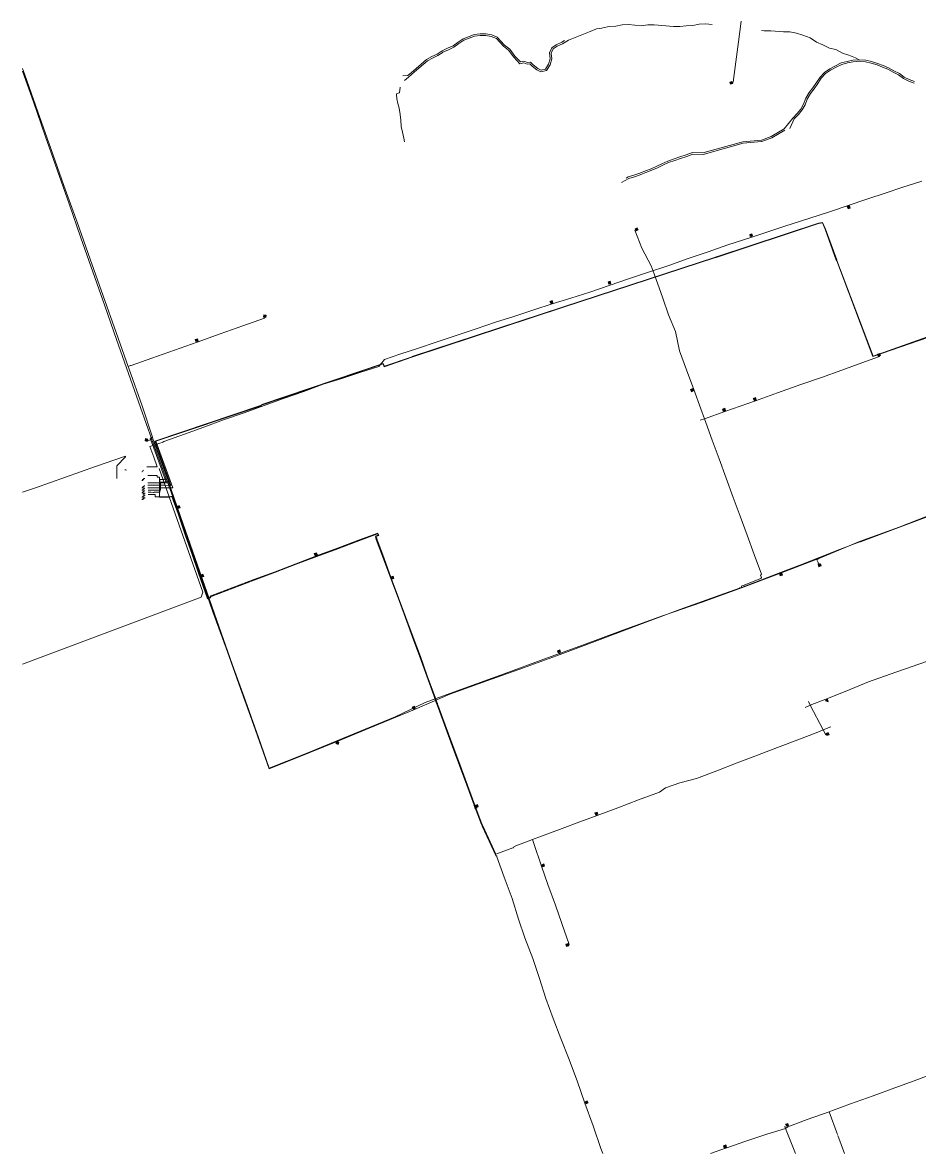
# Model space of a CAD drawing. Header units: metres. Extents: x -6693 to 732, y -3593 to 1689.
# Drawn here: x -6693 to -3919, y -3593 to -97 of the extents above; entities that cross this region are included whole.
import ezdxf
from ezdxf.xclip import XClip

# ---------------------------------------------------------------- set-up
doc = ezdxf.new("R2010")
doc.units = ezdxf.units.M
doc.header["$MEASUREMENT"] = 0
doc.header["$XCLIPFRAME"] = 0
doc.layers.get('0').update_dxf_attribs({"linetype": 'CONTINUOUS'})
doc.layers.add('ELECTRICA ENERSA', color=7, linetype='CONTINUOUS')
doc.layers.get('0').freeze()

# ---------------------------------------------------------------- blocks, each defined once
blk = doc.blocks.new('MF87261_162')
at = {"color": 5, "linetype": 'Continuous', "lineweight": 5}
blk.add_line((110.79, -563.67), (-122.09, -651), dxfattribs=at)
blk = doc.blocks.new('MF87269_163')
at = {"color": 5, "linetype": 'Continuous', "lineweight": 5}
blk.add_line((31.24, -511.09), (16.81, -516.13), dxfattribs=at)
blk = doc.blocks.new('MF87286_165')
at = {"color": 16, "linetype": 'Continuous', "lineweight": 20, "true_color": 0x800000}
blk.add_line((19.77, -295.02), (26.08, -312.67), dxfattribs=at)
blk = doc.blocks.new('MF87313_168')
at = {"color": 5, "linetype": 'Continuous', "lineweight": 5}
blk.add_line((30.18, -325.71), (24.47, -309.41), dxfattribs=at)
blk = doc.blocks.new('MF89503_171')
at = {"color": 3, "linetype": 'Continuous', "lineweight": 20}
blk.add_line((306.96, -839.22), (302.98, -828.68), dxfattribs=at)
blk = doc.blocks.new('MF89654_172')
at = {"color": 3, "linetype": 'Continuous', "lineweight": 20}
blk.add_line((362.92, -828.47), (352.64, -831.97), dxfattribs=at)
blk = doc.blocks.new('MF89898_173')
at = {"color": 3, "linetype": 'Continuous', "lineweight": 20}
blk.add_line((400.6, -841.51), (391.75, -819.02), dxfattribs=at)
blk = doc.blocks.new('MF90115_174')
at = {"color": 3, "linetype": 'Continuous', "lineweight": 20}
blk.add_line((420.46, -832.23), (416.81, -822.41), dxfattribs=at)

msp = doc.modelspace()

# ---------------------------------------------------------------- hatches: boundary and pattern name
at = {"layer": 'ELECTRICA ENERSA'}
for points in [[(-4496.8, -285.1), (-4503.3, -287.5), (-4506, -280.7), (-4499.2, -278.3)], [(-4135.3, -663.4), (-4133.1, -670.2), (-4140, -672.4), (-4142.4, -665.6)], [(-4798.5, -734.5), (-4792, -731.2), (-4788.7, -737.8), (-4795.3, -741)], [(-4442.3, -758.5), (-4444.2, -751.7), (-4437.4, -749.5), (-4435.2, -756.3)], [(-4880.3, -905.3), (-4882.4, -898.5), (-4875.6, -896.3), (-4873.4, -903.1)], [(-5059.5, -965.5), (-5061.9, -958.9), (-5055.1, -956.2), (-5052.7, -963)], [(-5947.7, -1007.7), (-5946.6, -1000.6), (-5939.5, -1001.7), (-5940.3, -1008.8)], [(-6156.8, -1083.1), (-6158.7, -1076.3), (-6151.7, -1074.4), (-6149.8, -1081.5)], [(-4047.1, -1128.3), (-4048.7, -1121.3), (-4041.6, -1119.4), (-4040, -1126.4)], [(-4617.7, -1235.1), (-4624.2, -1237.8), (-4627.2, -1231.3), (-4620.4, -1228.3)], [(-4430.6, -1265.3), (-4433.3, -1258.8), (-4426.5, -1256.1), (-4423.8, -1262.6)], [(-4525.9, -1298.3), (-4528.3, -1291.5), (-4521.3, -1289), (-4519.1, -1295.8)], [(-6307.5, -1391.7), (-6314.3, -1389.5), (-6312.4, -1382.5), (-6305.3, -1384.6)], [(-6214.9, -1592.5), (-6208.3, -1590), (-6205.9, -1596.8), (-6212.4, -1599.3)], [(-5788.1, -1745), (-5790.8, -1738.2), (-5784, -1735.7), (-5781.2, -1742.3)], [(-4225.7, -1769.8), (-4232.8, -1772.2), (-4230.4, -1779), (-4226.8, -1777.7), (-4227.4, -1775.8), (-4228.5, -1776), (-4229.3, -1775.2), (-4229.6, -1774.4), (-4229.3, -1773.3), (-4228.7, -1772.8), (-4227.7, -1772.8), (-4226.8, -1773.3), (-4226.6, -1774.1), (-4226.8, -1775.2), (-4227.4, -1775.8), (-4226.8, -1777.7), (-4223.6, -1776.6)], [(-6141.9, -1804.1), (-6135.1, -1801.9), (-6132.9, -1808.7), (-6139.7, -1810.9)], [(-5553.5, -1810.6), (-5546.7, -1808.2), (-5544.3, -1815), (-5551.1, -1817.4)], [(-4345, -1798.4), (-4343.1, -1805.2), (-4349.9, -1807.4), (-4352.1, -1800.3)], [(-5036.3, -2045.7), (-5038.5, -2038.9), (-5031.7, -2036.4), (-5029.2, -2043.2)], [(-4204, -2188.4), (-4201.5, -2196.3), (-4209.7, -2193.6)], [(-5485.2, -2219.7), (-5487.9, -2213.2), (-5481.1, -2210.5), (-5478.4, -2217)], [(-4208, -2294.3), (-4201.2, -2291.9), (-4198.8, -2298.7), (-4205.3, -2301.2)], [(-5714.8, -2321.6), (-5717.2, -2328.1), (-5724, -2325.7), (-5721.6, -2318.9)], [(-5291, -2523.7), (-5293.4, -2516.9), (-5286.4, -2514.4), (-5284.2, -2521.2)], [(-4920.3, -2546.8), (-4922.7, -2540), (-4915.9, -2537.6), (-4913.5, -2544.4)], [(-5087.5, -2700.2), (-5080.7, -2698), (-5078.5, -2704.8), (-5085.3, -2707.3)], [(-5003.9, -2951), (-5010.7, -2952.9), (-5012.6, -2945.9), (-5005.8, -2944)], [(-4953.2, -3433.1), (-4946.4, -3430.1), (-4943.7, -3436.9), (-4950.2, -3439.7)], [(-4330.6, -3509.1), (-4333.1, -3502.6), (-4326.3, -3500.1), (-4323.8, -3506.7)], [(-4522.9, -3575.6), (-4525.4, -3569.1), (-4518.5, -3566.3), (-4516.1, -3573.1)]]:
    msp.add_hatch(color=5, dxfattribs=at).paths.add_polyline_path(points)

# ---------------------------------------------------------------- linework, layer by layer
at = {"layer": 'ELECTRICA ENERSA', "color": 4, "linetype": 'Continuous', "lineweight": 5}
for p, q in [((-4858.7, -107.8), (-4839.1, -103.1)), ((-4839.1, -103.1), (-4819.2, -102.9)), ((-4819.2, -102.9), (-4799.4, -104.8)), ((-4799.4, -104.8), (-4779.5, -106.4)), ((-4779.5, -106.4), (-4759.6, -104)), ((-4759.6, -104), (-4739.7, -103.7)), ((-4739.7, -103.7), (-4680.1, -109.1)), ((-4620.4, -106.1), (-4600.5, -101.2)), ((-4600.5, -101.2), (-4580.6, -101)), ((-4580.6, -101), (-4560.8, -102.9)), ((-5313.9, -140.2), (-5296.2, -133.9)), ((-5312.2, -144.8), (-5295.1, -138.8)), ((-5296.2, -133.9), (-5277.9, -131.7)), ((-5295.1, -138.8), (-5277.6, -136.6)), ((-5277.9, -131.7), (-5260.2, -131.5)), ((-5277.6, -136.6), (-5260.5, -136.4)), ((-5260.5, -136.4), (-5243.3, -139.4)), ((-5260.2, -131.5), (-5242, -134.5)), ((-5243.3, -139.4), (-5227.8, -145.4)), ((-5242, -134.5), (-5225.1, -141.3)), ((-5004.4, -150.5), (-4938, -124.7)), ((-4938, -124.7), (-4918.4, -115.7)), ((-4918.4, -115.7), (-4901.8, -113.5)), ((-4901.8, -113.5), (-4898.5, -112.9)), ((-4898.5, -112.9), (-4878.6, -108.3)), ((-4878.6, -108.3), (-4858.7, -107.8)), ((-4680.1, -109.1), (-4660.2, -108.9)), ((-4660.2, -108.9), (-4640.3, -106.4)), ((-4640.3, -106.4), (-4620.4, -106.1)), ((-4408.2, -121.4), (-4399.2, -122.2)), ((-4399.2, -122.2), (-4379.4, -121.7)), ((-4379.4, -121.7), (-4339.6, -125.5)), ((-4339.6, -125.5), (-4319.7, -125.2)), ((-4319.7, -125.2), (-4299.8, -129.3)), ((-4299.8, -129.3), (-4279.7, -135.6)), ((-4279.7, -135.6), (-4257.6, -144)), ((-5378.4, -176.1), (-5361.8, -168.2)), ((-5376.2, -180.5), (-5359.3, -172.6)), ((-5361.8, -168.2), (-5346.3, -157.6)), ((-5359.3, -172.6), (-5343.6, -161.7)), ((-5346.3, -157.6), (-5330.7, -147)), ((-5343.6, -161.7), (-5328.3, -151.4)), ((-5330.7, -147), (-5313.9, -140.2)), ((-5328.3, -151.4), (-5312.2, -144.8)), ((-5227.8, -145.4), (-5205.7, -169.9)), ((-5225.1, -141.3), (-5202.5, -166.1)), ((-5205.7, -169.9), (-5189.7, -182.4)), ((-5202.5, -166.1), (-5186.1, -178.9)), ((-5056.2, -175), (-5042.3, -165.2)), ((-5052.1, -178.3), (-5039.9, -169.6)), ((-5042.3, -165.2), (-5025.7, -157.6)), ((-5039.9, -169.6), (-5023.5, -162)), ((-5025.7, -157.6), (-5017.2, -152.4)), ((-5023.5, -162), (-5004.4, -150.5)), ((-4257.6, -144), (-4237.5, -156.8)), ((-4237.5, -156.8), (-4217.6, -165.2)), ((-4217.6, -165.2), (-4197.4, -176.1)), ((-5443.8, -211), (-5427.2, -202)), ((-5441.1, -215.1), (-5425, -206.6)), ((-5427.2, -202), (-5410.8, -194.1)), ((-5425, -206.6), (-5408.6, -198.5)), ((-5410.8, -194.1), (-5395.3, -184.3)), ((-5408.6, -198.5), (-5395.3, -190)), ((-5395.3, -184.3), (-5395, -184.3)), ((-5395.3, -190), (-5392.8, -188.4)), ((-5395, -184.3), (-5378.4, -176.1)), ((-5392.8, -188.4), (-5376.2, -180.5)), ((-5189.7, -182.4), (-5173.9, -203.4)), ((-5186.1, -178.9), (-5170.1, -200.4)), ((-5173.9, -203.4), (-5155.3, -223.8)), ((-5170.1, -200.4), (-5153.4, -218.4)), ((-5066, -225.7), (-5061.1, -208.3)), ((-5063, -190.6), (-5056.2, -175)), ((-5061.1, -208.3), (-5063, -190.6)), ((-5061.4, -227.6), (-5056.2, -208.8)), ((-5057.8, -191.4), (-5052.1, -178.3)), ((-5056.2, -208.8), (-5057.8, -191.4)), ((-4197.4, -176.1), (-4177.5, -180.2)), ((-4177.5, -180.2), (-4157.4, -190.8)), ((-4157.4, -190.8), (-4137.5, -197.1)), ((-4137.5, -197.1), (-4117.3, -205.6)), ((-4117.3, -205.6), (-4105.4, -211.3)), ((-5483.8, -245.6), (-5443.8, -211)), ((-5480.5, -249.4), (-5441.1, -215.1)), ((-5155.3, -223.8), (-5142.5, -220.8)), ((-5153.4, -218.4), (-5142.3, -215.6)), ((-5142.5, -220.8), (-5132.7, -224.9)), ((-5142.3, -215.6), (-5131.9, -220)), ((-5132.7, -224.9), (-5124.3, -224.3)), ((-5131.9, -220), (-5122.4, -219.2)), ((-5124.3, -224.3), (-5116.9, -231.2)), ((-5122.4, -219.2), (-5113.7, -227.3)), ((-5116.9, -231.2), (-5102.5, -243.1)), ((-5113.7, -227.3), (-5099.8, -238.8)), ((-5102.5, -243.1), (-5089.7, -249.1)), ((-5099.8, -238.8), (-5089.2, -244)), ((-5089.2, -244), (-5075.8, -240.7)), ((-5075.8, -240.7), (-5066, -225.7)), ((-5072.8, -245), (-5061.4, -227.6)), ((-4212.7, -250.5), (-4196.9, -239.6)), ((-4209.4, -254.3), (-4194.2, -243.7)), ((-4196.9, -239.6), (-4179.2, -230.1)), ((-4194.2, -243.7), (-4177, -234.4)), ((-4179.2, -230.1), (-4161.5, -221.4)), ((-4177, -234.4), (-4159.8, -226)), ((-4161.5, -221.4), (-4142.9, -216.7)), ((-4159.8, -226), (-4141.9, -221.4)), ((-4142.9, -216.7), (-4125, -212.9)), ((-4141.9, -221.4), (-4124.2, -217.8)), ((-4125, -212.9), (-4105.4, -211.3)), ((-4124.2, -217.8), (-4105.4, -216.2)), ((-4105.4, -211.3), (-4085.2, -213.2)), ((-4105.4, -216.2), (-4086, -218.1)), ((-4086, -218.1), (-4068.3, -221.6)), ((-4085.2, -213.2), (-4067.2, -217)), ((-4068.3, -221.6), (-4050.3, -227.6)), ((-4067.2, -217), (-4048.7, -223)), ((-4050.3, -227.6), (-4033.5, -234.2)), ((-4048.7, -223), (-4031.5, -229.5)), ((-4033.5, -234.2), (-4017.1, -241)), ((-4031.5, -229.5), (-4014.9, -236.6)), ((-4017.1, -241), (-4000.5, -250.2)), ((-4014.9, -236.6), (-3998.3, -245.9)), ((-5516.8, -261.7), (-5501.2, -260.6)), ((-5511.6, -275.6), (-5499.3, -265.5)), ((-5501.2, -260.6), (-5483.8, -245.6)), ((-5499.3, -265.5), (-5480.5, -249.4)), ((-5089.7, -249.1), (-5072.8, -245)), ((-4237.7, -282.4), (-4226.8, -265.5)), ((-4233.6, -285.1), (-4223, -268.5)), ((-4226.8, -265.5), (-4212.7, -250.5)), ((-4223, -268.5), (-4209.4, -254.3)), ((-4000.5, -250.2), (-3983.9, -258.1)), ((-3998.3, -245.9), (-3981.4, -253.8)), ((-3983.9, -258.1), (-3968.9, -269.6)), ((-3981.4, -253.8), (-3966.5, -265.2)), ((-3968.9, -269.6), (-3952.6, -277.5)), ((-3966.5, -265.2), (-3950.7, -272.8)), ((-3952.6, -277.5), (-3935.7, -284)), ((-3950.7, -272.8), (-3934.6, -279.1)), ((-5527.7, -313.4), (-5535.3, -315.6)), ((-5527.7, -313.4), (-5525.2, -296)), ((-4271, -330.8), (-4260.3, -312.9)), ((-4260.3, -312.9), (-4249.2, -298.2)), ((-4256.2, -315.6), (-4245.1, -301.2)), ((-4249.2, -298.2), (-4237.7, -282.4)), ((-4245.1, -301.2), (-4233.6, -285.1)), ((-5535.3, -315.6), (-5536.9, -318.9)), ((-5536.9, -318.9), (-5535.8, -332.2)), ((-5535.8, -332.2), (-5532.3, -346.9)), ((-5532.3, -346.9), (-5528.2, -361.3)), ((-4285.7, -364.1), (-4277.8, -348.5)), ((-4277.8, -348.5), (-4271, -330.8)), ((-4273.1, -350.7), (-4266.3, -333)), ((-4266.3, -333), (-4256.2, -315.6)), ((-5528.2, -361.3), (-5524.9, -380.4)), ((-5524.9, -380.4), (-5523.3, -398.7)), ((-4311, -391.9), (-4297.4, -378)), ((-4306.9, -394.6), (-4293.8, -381.2)), ((-4297.4, -378), (-4285.7, -364.1)), ((-4293.8, -381.2), (-4281.6, -366.8)), ((-4281.6, -366.8), (-4273.1, -350.7)), ((-5523.3, -398.7), (-5521.7, -417.7)), ((-5521.7, -417.7), (-5518.4, -435.2)), ((-4338, -425.4), (-4311, -391.9)), ((-4319.7, -424), (-4306.9, -394.6)), ((-5518.4, -435.2), (-5514, -454.5)), ((-4408, -459.7), (-4378, -448.5)), ((-4406.9, -464.6), (-4375.8, -453.1)), ((-4378, -448.5), (-4338, -425.4)), ((-4375.8, -453.1), (-4335.5, -429.7)), ((-5514, -454.5), (-5512.1, -465.7)), ((-4589.4, -499.4), (-4465.2, -464.9)), ((-4588, -504.3), (-4464.1, -469.8)), ((-4465.2, -464.9), (-4408.2, -459.7)), ((-4464.1, -469.8), (-4408.2, -464.6)), ((-4408.2, -459.7), (-4408, -459.7)), ((-4408.2, -464.6), (-4406.9, -464.6)), ((-4697.5, -525), (-4677.9, -518.2)), ((-4695.6, -529.7), (-4676.2, -523.1)), ((-4677.9, -518.2), (-4659.9, -512)), ((-4676.2, -523.1), (-4658.3, -516.9)), ((-4659.9, -512), (-4640.3, -506)), ((-4658.3, -516.9), (-4638.7, -510.9)), ((-4640.3, -506), (-4620.7, -498.6)), ((-4638.7, -510.9), (-4619.9, -503.5)), ((-4620.7, -498.6), (-4589.4, -499.4)), ((-4619.9, -503.5), (-4588, -504.3)), ((-4784.1, -562.4), (-4766.9, -555.5)), ((-4766.9, -555.5), (-4748.7, -548.5)), ((-4765, -560.2), (-4746.5, -553.1)), ((-4748.7, -548.5), (-4731.8, -540.6)), ((-4746.5, -553.1), (-4729.6, -545.2)), ((-4731.8, -540.6), (-4715.5, -532.9)), ((-4729.6, -545.2), (-4713.3, -537.6)), ((-4715.5, -532.9), (-4697.5, -525)), ((-4713.3, -537.6), (-4695.6, -529.7)), ((-4840.5, -590.7), (-4818.1, -578.4)), ((-4826.6, -577.3), (-4820.1, -573.8)), ((-4820.1, -573.8), (-4802.6, -568.3)), ((-4818.1, -578.4), (-4801, -573.2)), ((-4802.6, -568.3), (-4789.8, -564.3)), ((-4801, -573.2), (-4782.5, -567)), ((-4789.8, -564.3), (-4784.1, -562.4)), ((-4782.5, -567), (-4775.4, -564.3)), ((-4775.4, -564.3), (-4765, -560.2)), ((-6320.3, -1571.5), (-6324.6, -1571.5)), ((-6318.6, -1570.1), (-6323, -1570.1)), ((-6317.3, -1568.5), (-6321.4, -1568.5)), ((-6315.6, -1566.9), (-6320, -1566.9)), ((-6314, -1565.5), (-6318.4, -1565.5))]:
    msp.add_line(p, q, dxfattribs=at)
at = {"layer": 'ELECTRICA ENERSA', "color": 16, "linetype": 'Continuous', "lineweight": 20, "true_color": 0x800000}
for p, q in [((-4478.5, -156.5), (-4470.9, -92.5)), ((-4487.2, -217.5), (-4478.5, -156.5)), ((-4495.7, -280.7), (-4487.2, -217.5)), ((-6685.8, -258.1), (-6645.5, -372.2)), ((-6645.5, -372.2), (-6605.2, -486.4)), ((-6605.2, -486.4), (-6565.1, -599.9)), ((-6565.1, -599.9), (-6524.5, -713.8)), ((-6524.5, -713.8), (-6484, -827.6)), ((-6484, -827.6), (-6443.4, -941)), ((-6443.4, -941), (-6403.3, -1055.1)), ((-5944.4, -1010.4), (-6011.9, -1034.4)), ((-6011.9, -1034.4), (-6081.7, -1059.4)), ((-6403.3, -1055.1), (-6366, -1160.2)), ((-6081.7, -1059.4), (-6152.8, -1084.8)), ((-6222.8, -1109.5), (-6292.8, -1134.1)), ((-6152.8, -1084.8), (-6222.8, -1109.5)), ((-6292.8, -1134.1), (-6356.8, -1156.7)), ((-6361.7, -1158.3), (-6366, -1160.2)), ((-6366, -1160.2), (-6363, -1168.4)), ((-6363, -1168.4), (-6323.5, -1281.4)), ((-6358.7, -1157.2), (-6361.7, -1158.3)), ((-6356.8, -1156.7), (-6358.7, -1157.2)), ((-6323.5, -1281.4), (-6291.1, -1378.9)), ((-6294.1, -1380), (-6298.5, -1381.6)), ((-6298.5, -1381.6), (-6247.8, -1519.7)), ((-6291.7, -1379.2), (-6294.1, -1380)), ((-6291.1, -1378.9), (-6291.7, -1379.2)), ((-6290.3, -1382.5), (-6291.1, -1378.9)), ((-6303.7, -1519.7), (-6305.8, -1519.7)), ((-6300.1, -1520), (-6303.7, -1519.7)), ((-6299, -1520), (-6300.1, -1520)), ((-6297.1, -1520), (-6299, -1520)), ((-6291.1, -1519.5), (-6297.1, -1520)), ((-6287.3, -1519.5), (-6291.1, -1519.5)), ((-6286.2, -1519.5), (-6287.3, -1519.5)), ((-6281.3, -1519.7), (-6286.2, -1519.5)), ((-6247.8, -1519.7), (-6281.3, -1519.7))]:
    msp.add_line(p, q, dxfattribs=at)
at = {"layer": 'ELECTRICA ENERSA', "color": 5, "linetype": 'Continuous', "lineweight": 5}
for p, q in [((-4498.1, -281.5), (-4495.7, -280.7)), ((-6622.6, -447.1), (-6659.4, -342)), ((-6585.8, -552), (-6622.6, -447.1)), ((-6549.1, -657.1), (-6585.8, -552)), ((-6512.3, -762), (-6549.1, -657.1)), ((-4138.9, -664.5), (-4139.7, -662)), ((-6475.5, -866.9), (-6512.3, -762)), ((-4796.9, -737.8), (-4799.1, -738.9)), ((-4438.7, -757.4), (-4437.9, -759.8)), ((-6438.7, -972), (-6475.5, -866.9)), ((-4876.7, -904.2), (-4876.2, -906.6)), ((-6402, -1076.9), (-6438.7, -972)), ((-5055.9, -964.1), (-5055.1, -966.6)), ((-5943.8, -1008.2), (-5944.4, -1010.7)), ((-6364.9, -1182), (-6402, -1076.9)), ((-6153.3, -1082.3), (-6152.8, -1084.8)), ((-4043.5, -1127.2), (-4042.7, -1129.7)), ((-6328.2, -1286.9), (-6364.9, -1182)), ((-4619, -1231.8), (-4616.9, -1230.8)), ((-6293, -1385.2), (-6328.2, -1286.9)), ((-4427, -1264), (-4426.2, -1266.4)), ((-4522.4, -1296.9), (-4521.5, -1299.4)), ((-6306.4, -1388.2), (-6304.2, -1389)), ((-6304.2, -1388.7), (-6293, -1385.2)), ((-6292.8, -1386.3), (-6293, -1385.2)), ((-6374.5, -1436.7), (-6467.1, -1469.3)), ((-6401.7, -1467.4), (-6374.2, -1439.4)), ((-6401.7, -1506.4), (-6401.7, -1467.4)), ((-6374.2, -1439.4), (-6374.5, -1436.7)), ((-6559.9, -1502), (-6652.6, -1534.7)), ((-6467.1, -1469.3), (-6559.9, -1502)), ((-6373.4, -1479.7), (-6377.2, -1479.7)), ((-6371.5, -1480), (-6373.4, -1479.7)), ((-6271, -1475.1), (-6135.3, -1857.2)), ((-6213.8, -1596), (-6215.9, -1596.8)), ((-5784.8, -1743.6), (-5783.7, -1746.1)), ((-4229, -1770.9), (-4230.1, -1768.1)), ((-6140.8, -1807.6), (-6143.2, -1808.2)), ((-5552.2, -1814.2), (-5554.6, -1815)), ((-4348.6, -1799.5), (-4349.4, -1797)), ((-6135.3, -1857.2), (-6140.8, -1873)), ((-4206.7, -2190.9), (-4208.9, -2188.7)), ((-4206.7, -2297.9), (-4209.1, -2298.7)), ((-5718.3, -2320.2), (-5717.5, -2317.8)), ((-4917, -2545.7), (-4916.2, -2547.9)), ((-5086.4, -2703.7), (-5088.6, -2704.5)), ((-5004.7, -2947.5), (-5002.5, -2946.7)), ((-4951.6, -3436.4), (-4954.1, -3437.5)), ((-4327.3, -3508), (-4326.5, -3510.2)), ((-4519.6, -3574.2), (-4518.5, -3576.7))]:
    msp.add_line(p, q, dxfattribs=at)
at = {"layer": 'ELECTRICA ENERSA', "color": 30, "linetype": 'Continuous', "lineweight": 20, "true_color": 0xff8b0f}
for p, q in [((-3912.3, -586.9), (-3973.5, -606.2)), ((-4022.3, -623.4), (-4081.9, -642.7)), ((-3973.5, -606.2), (-4022.3, -623.4)), ((-4139.7, -662.3), (-4197.1, -681.7)), ((-4081.9, -642.7), (-4139.7, -662.3)), ((-4197.1, -681.7), (-4258.4, -701.5)), ((-4339.1, -726.6), (-4437.9, -759.8)), ((-4258.4, -701.5), (-4339.1, -726.6)), ((-4437.9, -759.8), (-4511.5, -784.1)), ((-4511.5, -784.1), (-4573, -805.3)), ((-4634.6, -826.3), (-4694.8, -848.1)), ((-4573, -805.3), (-4634.6, -826.3)), ((-4762.9, -869.9), (-4822, -890)), ((-4694.8, -848.1), (-4762.9, -869.9)), ((-4875.6, -908), (-4938.8, -929.8)), ((-4822, -890), (-4875.6, -908)), ((-4938.8, -929.8), (-4997.4, -948.8)), ((-5055.1, -966.6), (-5111.5, -984.5)), ((-4997.4, -948.8), (-5055.1, -966.6)), ((-5173.6, -1005), (-5230.8, -1023.2)), ((-5111.5, -984.5), (-5173.6, -1005)), ((-5290.2, -1043.4), (-5349.3, -1062.7)), ((-5230.8, -1023.2), (-5290.2, -1043.4)), ((-5349.3, -1062.7), (-5410.6, -1083.9)), ((-5471.3, -1104.1), (-5526, -1122.3)), ((-5410.6, -1083.9), (-5471.3, -1104.1)), ((-5573.4, -1137.9), (-5591.1, -1159.9)), ((-5526, -1122.3), (-5573.4, -1137.9)), ((-5646.7, -1177.9), (-5705.8, -1197)), ((-5591.1, -1159.9), (-5646.7, -1177.9)), ((-5763.3, -1214.4), (-5823.5, -1237.3)), ((-5705.8, -1197), (-5763.3, -1214.4)), ((-5886.1, -1258.5), (-5946, -1280.6)), ((-5823.5, -1237.3), (-5886.1, -1258.5)), ((-5946, -1280.6), (-6007.6, -1302.7)), ((-6071.3, -1325), (-6132.1, -1347)), ((-6007.6, -1302.7), (-6071.3, -1325)), ((-6132.1, -1347), (-6192.5, -1369.4)), ((-6268.5, -1397.4), (-6281, -1401.5)), ((-6261.4, -1394.7), (-6268.5, -1397.4)), ((-6259.5, -1393.9), (-6261.4, -1394.7)), ((-6255.7, -1392.3), (-6259.5, -1393.9)), ((-6192.5, -1369.4), (-6255.7, -1392.3)), ((-6281, -1401.5), (-6299, -1407.2)), ((-6299, -1407.2), (-6287, -1439.9)), ((-6287, -1439.9), (-6276.7, -1470.4)), ((-6306.1, -1470.4), (-6308.3, -1470.4)), ((-6304.2, -1470.4), (-6306.1, -1470.4)), ((-6302.3, -1470.4), (-6304.2, -1470.4)), ((-6299.8, -1470.4), (-6302.3, -1470.4)), ((-6296.6, -1470.4), (-6299.8, -1470.4)), ((-6295.2, -1470.4), (-6296.6, -1470.4)), ((-6281, -1470.4), (-6295.2, -1470.4)), ((-6276.7, -1470.4), (-6281, -1470.4))]:
    msp.add_line(p, q, dxfattribs=at)
at = {"layer": 'ELECTRICA ENERSA', "color": 96, "linetype": 'Continuous', "lineweight": 20, "true_color": 0x008000}
for p, q in [((-4231.5, -717.1), (-4546.6, -821.1)), ((-4218.7, -714.3), (-4231.5, -717.1)), ((-4209.7, -735), (-4218.7, -714.3)), ((-4175.1, -830.6), (-4209.7, -735)), ((-4550.4, -821.9), (-5020.5, -975.5)), ((-4548.2, -821.9), (-4550.4, -821.9)), ((-4546.9, -821.1), (-4548.2, -821.9)), ((-4546.6, -821.1), (-4546.9, -821.1)), ((-4174.3, -832.5), (-4175.1, -830.6)), ((-4062.6, -1127.8), (-4174.3, -832.5)), ((-5023, -976.6), (-5488.2, -1129.4)), ((-5020.5, -975.5), (-5023, -976.6)), ((-3894, -1068.4), (-4062.6, -1127.8)), ((-5577.8, -1150.4), (-5953.1, -1277.9)), ((-5573.7, -1159.4), (-5577.8, -1150.4)), ((-5490.9, -1130.8), (-5573.7, -1159.4)), ((-5488.2, -1129.7), (-5490.9, -1130.8)), ((-5488.2, -1129.4), (-5488.2, -1129.7)), ((-5956.9, -1280.9), (-6283.8, -1390.9)), ((-5954.2, -1279), (-5956.9, -1280.9)), ((-5953.1, -1277.9), (-5954.2, -1279)), ((-6283.8, -1390.9), (-6234.5, -1527.4)), ((-6303.4, -1527.1), (-6305.3, -1527.1)), ((-6299.3, -1527.1), (-6303.4, -1527.1)), ((-6298.2, -1527.1), (-6299.3, -1527.1)), ((-6289.8, -1527.1), (-6298.2, -1527.1)), ((-6288.7, -1527.1), (-6289.8, -1527.1)), ((-6288.4, -1527.1), (-6288.7, -1527.1)), ((-6286.8, -1527.1), (-6288.4, -1527.1)), ((-6282.9, -1527.1), (-6286.8, -1527.1)), ((-6280.8, -1527.1), (-6282.9, -1527.1)), ((-6251.6, -1527.1), (-6280.8, -1527.1)), ((-6234.5, -1527.4), (-6251.6, -1527.1))]:
    msp.add_line(p, q, dxfattribs=at)
at = {"layer": 'ELECTRICA ENERSA', "color": 1, "linetype": 'Continuous', "lineweight": 20}
for p, q in [((-4231.2, -718.2), (-4545, -821.7)), ((-4219.2, -715.4), (-4231.2, -718.2)), ((-4210.8, -735.3), (-4219.2, -715.4)), ((-4176.4, -830.9), (-4210.8, -735.3)), ((-4549.9, -822.7), (-5020.2, -976.6)), ((-4548, -823), (-4549.9, -822.7)), ((-4545.2, -821.7), (-4548, -823)), ((-4545, -821.7), (-4545.2, -821.7)), ((-4175.4, -833.1), (-4176.4, -830.9)), ((-4063.4, -1129.2), (-4175.1, -833.1)), ((-5023, -978), (-5486.3, -1130.2)), ((-5020.2, -976.6), (-5023, -978)), ((-3893.5, -1070.1), (-4063.4, -1129.2)), ((-5578.3, -1151.8), (-5953.7, -1279.5)), ((-5574.5, -1160.8), (-5578.3, -1151.8)), ((-5488.7, -1131.3), (-5574.5, -1160.8)), ((-5486.3, -1130.2), (-5488.7, -1131.3)), ((-5957.2, -1282.2), (-6280.5, -1391.2)), ((-5955, -1280.3), (-5957.2, -1282.2)), ((-5953.7, -1279.5), (-5955, -1280.3)), ((-6280.5, -1391.2), (-6228.5, -1535)), ((-6303.7, -1534.7), (-6305.6, -1534.7)), ((-6302.6, -1534.7), (-6303.7, -1534.7)), ((-6299.8, -1534.7), (-6302.6, -1534.7)), ((-6298.7, -1534.7), (-6299.8, -1534.7)), ((-6295.7, -1534.7), (-6298.7, -1534.7)), ((-6291.7, -1535), (-6295.7, -1534.7)), ((-6289.8, -1535), (-6291.7, -1535)), ((-6286.8, -1534.7), (-6289.8, -1535)), ((-6285.7, -1535), (-6286.8, -1534.7)), ((-6284.3, -1535), (-6285.7, -1535)), ((-6256.3, -1535), (-6284.3, -1535)), ((-6228.5, -1535), (-6256.3, -1535))]:
    msp.add_line(p, q, dxfattribs=at)
at = {"layer": 'ELECTRICA ENERSA', "color": 216, "linetype": 'Continuous', "lineweight": 20, "true_color": 0x800080}
for p, q in [((-4799.1, -738.9), (-4778.1, -793.6)), ((-4778.1, -793.6), (-4749.2, -848.3)), ((-4749.2, -848.3), (-4739.2, -873.7)), ((-4739.2, -873.7), (-4713.3, -949.1)), ((-4713.3, -949.1), (-4695.3, -1000.3)), ((-4695.3, -1000.3), (-4674.1, -1052.1)), ((-4674.1, -1052.1), (-4661, -1111.7)), ((-4661, -1111.7), (-4639.7, -1170.3)), ((-4097.5, -1149), (-4159.3, -1171.1)), ((-4042.7, -1129.4), (-4097.5, -1149)), ((-4639.7, -1170.3), (-4616.9, -1230.8)), ((-4159.3, -1171.1), (-4222.5, -1194)), ((-4286.2, -1216), (-4357.8, -1241.1)), ((-4222.5, -1194), (-4286.2, -1216)), ((-4616.9, -1230.8), (-4595.4, -1290.7)), ((-4357.8, -1241.1), (-4426.2, -1266.2)), ((-4595.4, -1290.7), (-4583.9, -1321.4)), ((-4426.2, -1266.2), (-4521.5, -1299.4)), ((-4597.5, -1326.3), (-4583.9, -1321.4)), ((-4521.5, -1299.4), (-4583.9, -1321.4)), ((-4583.9, -1321.4), (-4579.6, -1333.2)), ((-4579.6, -1333.2), (-4559.9, -1387.4)), ((-6291.9, -1388.2), (-6291.9, -1388.5)), ((-6291.9, -1388.5), (-6248.6, -1506.7)), ((-4559.9, -1387.4), (-4538.2, -1445.9)), ((-4538.2, -1445.9), (-4516.6, -1505.6)), ((-6268.5, -1509.7), (-6268.5, -1548.9)), ((-6257.6, -1509.7), (-6268.5, -1509.7)), ((-6255.2, -1508.8), (-6257.6, -1509.7)), ((-6251.6, -1507.5), (-6255.2, -1508.8)), ((-6249.7, -1506.9), (-6251.6, -1507.5)), ((-6248.6, -1506.7), (-6249.7, -1506.9)), ((-6215.9, -1596.8), (-6248.6, -1506.7)), ((-4516.6, -1505.6), (-4495.1, -1565.2)), ((-6302.8, -1548.9), (-6304.7, -1548.9)), ((-6299.6, -1548.9), (-6302.8, -1548.9)), ((-6297.7, -1548.9), (-6299.6, -1548.9)), ((-6296.8, -1548.9), (-6297.7, -1548.9)), ((-6288.7, -1549.1), (-6296.8, -1548.9)), ((-6287.6, -1549.1), (-6288.7, -1549.1)), ((-6286.5, -1548.9), (-6287.6, -1549.1)), ((-6268.5, -1548.9), (-6286.5, -1548.9)), ((-4495.1, -1565.2), (-4473.3, -1622.7)), ((-6189, -1676.9), (-6215.9, -1596.8)), ((-3796.8, -1587.3), (-3920.1, -1633.6)), ((-4473.3, -1622.7), (-4452.1, -1681.5)), ((-3920.1, -1633.6), (-4043.5, -1679.9)), ((-6143, -1808.2), (-6189, -1676.9)), ((-4452.1, -1681.5), (-4430.3, -1740.9)), ((-4104, -1702.5), (-4166.9, -1726.2)), ((-4103.5, -1702.5), (-4104, -1702.5)), ((-4101.5, -1701.7), (-4103.5, -1702.5)), ((-4043.5, -1679.9), (-4101.5, -1701.7)), ((-4430.3, -1740.9), (-4408.2, -1801.6)), ((-4166.9, -1726.2), (-4226, -1749.1)), ((-4289.5, -1773.9), (-4349.4, -1797)), ((-4226, -1749.1), (-4289.5, -1773.9)), ((-4236.4, -1756.7), (-4230.1, -1754.2)), ((-4236.4, -1757.2), (-4236.4, -1756.7)), ((-4232.8, -1766.2), (-4236.4, -1757.2)), ((-4232.8, -1767), (-4232.8, -1766.2)), ((-4232, -1768.9), (-4232.8, -1767)), ((-4230.1, -1768.1), (-4232, -1768.9)), ((-4230.1, -1754.2), (-4229, -1751.5)), ((-4229, -1751.5), (-4226.6, -1750.7)), ((-4226.6, -1750.7), (-4226, -1749.1)), ((-6104.5, -1918.2), (-6143, -1808.2)), ((-4409.9, -1815.3), (-4464.6, -1836.5)), ((-4402.5, -1817.2), (-4413.4, -1821.5)), ((-4410.4, -1804.6), (-4407.7, -1812.3)), ((-4408.2, -1801.6), (-4410.1, -1804.4)), ((-4407.7, -1812.3), (-4409.9, -1815.3)), ((-4349.4, -1797), (-4402.5, -1817.2)), ((-4476.1, -1845.2), (-4536.5, -1867)), ((-4475, -1844.7), (-4476.1, -1845.2)), ((-4473.3, -1844.1), (-4475, -1844.7)), ((-4469.8, -1842.8), (-4473.3, -1844.1)), ((-4413.4, -1821.5), (-4469.8, -1842.8)), ((-4469.5, -1839.8), (-4469.8, -1842.8)), ((-4468.2, -1837.9), (-4469.5, -1839.8)), ((-4464.6, -1836.5), (-4468.2, -1837.9)), ((-4536.5, -1867), (-4660.4, -1911.1)), ((-6059.6, -2041.9), (-6104.5, -1918.2)), ((-4660.4, -1911.1), (-4783.8, -1957.4)), ((-4783.8, -1957.4), (-4907.2, -2003.7)), ((-4907.2, -2003.7), (-5030.9, -2050)), ((-6019.3, -2155.2), (-6059.6, -2041.9)), ((-5030.9, -2050), (-5144.2, -2091.2)), ((-5032, -2046.5), (-5030.9, -2050)), ((-5144.2, -2091.2), (-5257.7, -2132)), ((-5257.7, -2132), (-5371.3, -2173.1)), ((-5979.3, -2267.1), (-6019.3, -2155.2)), ((-5371.3, -2173.1), (-5480.8, -2220.5)), ((-5480.8, -2220.5), (-5590.9, -2266)), ((-5930.8, -2403.8), (-5979.3, -2267.1)), ((-5590.9, -2266), (-5717.5, -2318)), ((-5717.5, -2318), (-5847.4, -2370.9)), ((-5847.4, -2370.9), (-5930.8, -2403.8))]:
    msp.add_line(p, q, dxfattribs=at)
at = {"layer": 'ELECTRICA ENERSA', "color": 3, "linetype": 'Continuous', "lineweight": 15}
for p, q in [((-6290, -1383), (-6289.8, -1383.8)), ((-6289.8, -1383.8), (-6285.9, -1395.3)), ((-6285.9, -1395.3), (-6244, -1509.7)), ((-6255.2, -1517.3), (-6266.9, -1517.6)), ((-6266.9, -1517.6), (-6266.9, -1542.1)), ((-6252.4, -1516.2), (-6255.2, -1517.3)), ((-6248.9, -1515.1), (-6252.4, -1516.2)), ((-6247, -1514.3), (-6248.9, -1515.1)), ((-6242.9, -1512.9), (-6247, -1514.3)), ((-6244, -1509.7), (-6242.9, -1512.9)), ((-6204.5, -1623.8), (-6242.9, -1512.9)), ((-6302.8, -1542.1), (-6304.7, -1542.1)), ((-6299.8, -1542.1), (-6302.8, -1542.1)), ((-6299, -1542.1), (-6299.8, -1542.1)), ((-6296.8, -1542.1), (-6299, -1542.1)), ((-6287.3, -1542.1), (-6296.8, -1542.1)), ((-6286.2, -1542.1), (-6287.3, -1542.1)), ((-6284.6, -1542.1), (-6286.2, -1542.1)), ((-6282.4, -1542.1), (-6284.6, -1542.1)), ((-6266.9, -1542.1), (-6282.4, -1542.1)), ((-6084.9, -1965.9), (-6204.5, -1623.8)), ((-3861, -1609.3), (-3982.5, -1656.2)), ((-3982.5, -1656.2), (-4104.5, -1701.4)), ((-4104.5, -1701.4), (-4224.9, -1751.2)), ((-4224.9, -1751.2), (-4348.9, -1798.4)), ((-4348.9, -1798.4), (-4469.2, -1844.4)), ((-4469.2, -1844.4), (-4591, -1888.5)), ((-4591, -1888.5), (-4714.1, -1930.7)), ((-4714.1, -1930.7), (-4836.4, -1975.4)), ((-6044.4, -2080), (-6084.9, -1965.9)), ((-4836.4, -1975.4), (-4958.7, -2020.6)), ((-4958.7, -2020.6), (-5081.3, -2065)), ((-6004, -2193.8), (-6044.4, -2080)), ((-5081.3, -2065), (-5203.6, -2109.7)), ((-5203.6, -2109.7), (-5325.8, -2154.4)), ((-5325.8, -2154.4), (-5448.4, -2199)), ((-5963.5, -2307.4), (-6004, -2193.8)), ((-5448.4, -2199), (-5540.7, -2242.9)), ((-5540.7, -2242.9), (-5668.5, -2295.4)), ((-5668.5, -2295.4), (-5820.7, -2358.4)), ((-5930, -2401.9), (-5963.5, -2307.4)), ((-5820.7, -2358.4), (-5930, -2401.9))]:
    msp.add_line(p, q, dxfattribs=at)
at = {"layer": 'ELECTRICA ENERSA', "color": 30, "linetype": 'Continuous', "lineweight": 5, "true_color": 0xff8b0f}
for p, q in [((-6323.5, -1486), (-6324.6, -1486)), ((-6322.2, -1484.3), (-6323, -1484.3)), ((-6320.5, -1482.7), (-6321.6, -1482.7)), ((-6318.9, -1481.3), (-6320, -1481.3)), ((-6317.5, -1479.7), (-6318.4, -1479.7))]:
    msp.add_line(p, q, dxfattribs=at)
at = {"layer": 'ELECTRICA ENERSA', "color": 3, "linetype": 'Continuous', "lineweight": 20}
for p, q in [((-6303.7, -1496.6), (-6305.6, -1496.6)), ((-6300.4, -1496.6), (-6303.7, -1496.6)), ((-6299.6, -1496.6), (-6300.4, -1496.6)), ((-6298.5, -1496.9), (-6299.6, -1496.6)), ((-6293.6, -1496.6), (-6298.5, -1496.9)), ((-6287.9, -1496.9), (-6293.6, -1496.6)), ((-6290, -1496.9), (-6287.9, -1496.9)), ((-6276.7, -1496.9), (-6290, -1496.9)), ((-6276.7, -1502.3), (-6276.7, -1496.9)), ((-6269.9, -1502.3), (-6276.7, -1502.3)), ((-6269.9, -1564.1), (-6269.9, -1502.3)), ((-6239.1, -1563.9), (-6269.9, -1564.1)), ((-6231.5, -1561.9), (-6239.1, -1563.9)), ((-6211.9, -1615.6), (-6231.5, -1561.9)), ((-6190.1, -1679.9), (-6211.9, -1615.6)), ((-5594.4, -1675.3), (-5653.8, -1697.3)), ((-5593.9, -1676.3), (-5594.4, -1675.3)), ((-5593, -1679.1), (-5593.9, -1676.3)), ((-6168.6, -1741.4), (-6190.1, -1679.9)), ((-5653.8, -1697.3), (-5718.9, -1721.6)), ((-5602, -1685.9), (-5591.7, -1682.1)), ((-5600.4, -1690.5), (-5602, -1685.9)), ((-5600.4, -1690.8), (-5600.4, -1690.5)), ((-5600.4, -1691.1), (-5600.4, -1690.8)), ((-5599.3, -1694.3), (-5600.4, -1691.1)), ((-5577.2, -1754.2), (-5599.3, -1694.3)), ((-5591.7, -1682.1), (-5593, -1679.1)), ((-6148.7, -1798.6), (-6168.6, -1741.4)), ((-5784, -1745.8), (-5847.7, -1769.8)), ((-5718.9, -1721.6), (-5784, -1745.8)), ((-5847.7, -1769.8), (-5911.7, -1794.3)), ((-5554.6, -1815), (-5577.2, -1754.2)), ((-6128.2, -1857.7), (-6148.7, -1798.6)), ((-5911.7, -1794.3), (-5977.3, -1818.5)), ((-5531.5, -1875.2), (-5554.6, -1815)), ((-6042.4, -1843.3), (-6107.5, -1867.8)), ((-5977.3, -1818.5), (-6042.4, -1843.3)), ((-6121.2, -1878.2), (-6128.2, -1857.7)), ((-6111.4, -1874.9), (-6121.2, -1878.2)), ((-6110.5, -1868.6), (-6113, -1869.5)), ((-6113, -1869.5), (-6111.9, -1872.7)), ((-6111.9, -1872.7), (-6111.4, -1874.6)), ((-6111.4, -1874.6), (-6111.4, -1874.9)), ((-6107.5, -1867.8), (-6110.5, -1868.6)), ((-5508.6, -1937), (-5531.5, -1875.2)), ((-5487.1, -1996.9), (-5508.6, -1937)), ((-5464.8, -2057.7), (-5487.1, -1996.9)), ((-5443.2, -2117), (-5464.8, -2057.7)), ((-5420.6, -2177.2), (-5443.2, -2117)), ((-5419.8, -2179.4), (-5420.6, -2177.2)), ((-5419.8, -2180), (-5419.8, -2179.4)), ((-5412.5, -2201.5), (-5419.8, -2180)), ((-5412.5, -2201.7), (-5412.5, -2201.5)), ((-5411.6, -2203.7), (-5412.5, -2201.7)), ((-5410.8, -2206.4), (-5411.6, -2203.7)), ((-5387.9, -2267.9), (-5410.8, -2206.4)), ((-5364, -2332.5), (-5387.9, -2267.9)), ((-5341.4, -2393.2), (-5364, -2332.5)), ((-5319.3, -2454.5), (-5341.4, -2393.2)), ((-5296.4, -2516.1), (-5319.3, -2454.5)), ((-5297, -2516.6), (-5296.4, -2516.1)), ((-5296.7, -2516.9), (-5297, -2516.6)), ((-5296.7, -2517.1), (-5296.7, -2516.9)), ((-5273.8, -2575.7), (-5296.4, -2516.1)), ((-5296.2, -2518.2), (-5296.7, -2517.1)), ((-5296.2, -2518.5), (-5296.2, -2518.2)), ((-5295.3, -2520.1), (-5296.2, -2518.5)), ((-5294, -2523.7), (-5295.3, -2520.1)), ((-5294, -2524), (-5294, -2523.7)), ((-5292.9, -2527), (-5294, -2524)), ((-5286.6, -2524.8), (-5292.9, -2527)), ((-5272.7, -2578.4), (-5273.8, -2575.7)), ((-5271.9, -2580.1), (-5272.7, -2578.4)), ((-5271.6, -2581.2), (-5271.9, -2580.1)), ((-5229.7, -2671.3), (-5271.6, -2581.2)), ((-5229.2, -2672.4), (-5229.7, -2671.3)), ((-5227.2, -2672.7), (-5229.2, -2672.4)), ((-5226.7, -2674), (-5227.2, -2672.7)), ((-5226.2, -2675.9), (-5226.7, -2674)), ((-5203.6, -2738.6), (-5226.2, -2675.9)), ((-5179.3, -2804.2), (-5203.6, -2738.6)), ((-5158.9, -2869.1), (-5179.3, -2804.2)), ((-5139.3, -2926.5), (-5158.9, -2869.1)), ((-5114.8, -2990.3), (-5139.3, -2926.5)), ((-5094.1, -3051.8), (-5114.8, -2990.3)), ((-5074.4, -3113.6), (-5094.1, -3051.8)), ((-5052.1, -3176), (-5074.4, -3113.6)), ((-5028.4, -3237.8), (-5052.1, -3176)), ((-5004.4, -3297.8), (-5028.4, -3237.8)), ((-4978.3, -3368), (-5004.4, -3297.8)), ((-3854.8, -3337.5), (-3924.5, -3364.2)), ((-4953.8, -3437.2), (-4978.3, -3368)), ((-3995, -3389.8), (-4062.9, -3414.9)), ((-3924.5, -3364.2), (-3995, -3389.8)), ((-4062.9, -3414.9), (-4132.1, -3439.1)), ((-4927.9, -3507.7), (-4953.8, -3437.2)), ((-4188.7, -3460.4), (-4198.8, -3464.2)), ((-4132.1, -3439.1), (-4188.7, -3460.4)), ((-4266.1, -3488.4), (-4326.3, -3510.2)), ((-4198.8, -3464.2), (-4266.1, -3488.4)), ((-4172.9, -3534.7), (-4198.8, -3464.2)), ((-4904.2, -3578), (-4927.9, -3507.7)), ((-4333.1, -3515.9), (-4391.3, -3533.6)), ((-4336.1, -3508.3), (-4333.1, -3515.9)), ((-4326.3, -3510.2), (-4333.1, -3515.9)), ((-4326.3, -3510.5), (-4326.3, -3510.2)), ((-4455.9, -3555.1), (-4518.5, -3576.7)), ((-4391.3, -3533.6), (-4455.9, -3555.1))]:
    msp.add_line(p, q, dxfattribs=at)
at = {"layer": 'ELECTRICA ENERSA', "color": 3, "linetype": 'Continuous', "lineweight": 5}
for p, q in [((-6321.1, -1512.1), (-6324.6, -1512.1)), ((-6319.4, -1510.5), (-6323, -1510.5)), ((-6318.1, -1509.1), (-6321.6, -1509.1)), ((-6316.5, -1507.5), (-6320, -1507.5)), ((-6314.8, -1505.8), (-6318.4, -1505.8)), ((-6317, -1554.3), (-6321.4, -1554.3)), ((-6315.6, -1553), (-6320, -1552.7)), ((-6314, -1551.3), (-6318.4, -1551.3))]:
    msp.add_line(p, q, dxfattribs=at)
at = {"layer": 'ELECTRICA ENERSA', "color": 16, "linetype": 'Continuous', "lineweight": 5, "true_color": 0x800000}
for p, q in [((-6321.1, -1535.3), (-6324.6, -1535.3)), ((-6319.7, -1533.6), (-6323, -1533.6)), ((-6318.1, -1532.3), (-6321.6, -1532)), ((-6316.5, -1530.6), (-6320, -1530.6)), ((-6315.1, -1529), (-6318.4, -1529))]:
    msp.add_line(p, q, dxfattribs=at)
at = {"layer": 'ELECTRICA ENERSA', "color": 96, "linetype": 'Continuous', "lineweight": 5, "true_color": 0x008000}
for p, q in [((-6316.2, -1538), (-6320, -1538)), ((-6314.8, -1536.3), (-6318.4, -1536.3)), ((-6320.8, -1542.6), (-6324.6, -1542.6)), ((-6319.4, -1541), (-6323, -1541)), ((-6317.8, -1539.3), (-6321.4, -1539.3))]:
    msp.add_line(p, q, dxfattribs=at)
at = {"layer": 'ELECTRICA ENERSA', "color": 1, "linetype": 'Continuous', "lineweight": 5}
for p, q in [((-6321.1, -1550.2), (-6324.6, -1550.2)), ((-6319.4, -1548.6), (-6323, -1548.6)), ((-6317.8, -1547.2), (-6321.4, -1547.2)), ((-6316.5, -1545.6), (-6320, -1545.6)), ((-6314.8, -1544), (-6318.4, -1544))]:
    msp.add_line(p, q, dxfattribs=at)
at = {"layer": 'ELECTRICA ENERSA', "color": 216, "linetype": 'Continuous', "lineweight": 5, "true_color": 0x800080}
for p, q in [((-6320.3, -1564.4), (-6324.6, -1564.4)), ((-6318.6, -1562.8), (-6323, -1562.8)), ((-6317, -1561.1), (-6321.4, -1561.1)), ((-6315.6, -1559.8), (-6320, -1559.5)), ((-6314, -1558.1), (-6318.4, -1558.1))]:
    msp.add_line(p, q, dxfattribs=at)
at = {"layer": 'ELECTRICA ENERSA', "color": 4, "linetype": 'Continuous', "lineweight": 20}
for p, q in [((-6302.8, -1556), (-6304.7, -1556)), ((-6298.2, -1556), (-6302.8, -1556)), ((-6296.8, -1556), (-6298.2, -1556)), ((-6287.6, -1556), (-6296.8, -1556)), ((-6286.2, -1556), (-6287.6, -1556)), ((-6282.4, -1556), (-6286.2, -1556)), ((-6282.4, -1562.8), (-6282.4, -1556)), ((-6279.7, -1562.8), (-6282.4, -1562.8)), ((-6239.1, -1562.8), (-6279.7, -1562.8)), ((-6230.7, -1560.6), (-6239.1, -1562.8)), ((-6210.8, -1615.3), (-6230.7, -1560.6)), ((-6189, -1679.6), (-6210.8, -1615.3)), ((-5595.2, -1676.9), (-5653, -1699)), ((-5594.9, -1677.2), (-5595.2, -1676.9)), ((-5594.4, -1679.1), (-5594.9, -1677.2)), ((-6167.5, -1740.9), (-6189, -1679.6)), ((-5653, -1699), (-5718.3, -1723.5)), ((-5600.4, -1683.7), (-5593.6, -1681.2)), ((-5598.2, -1689.7), (-5600.4, -1683.7)), ((-5597.9, -1690), (-5598.2, -1689.7)), ((-5597.9, -1690.2), (-5597.9, -1690)), ((-5596.9, -1693.2), (-5597.9, -1690.2)), ((-5575.1, -1753.4), (-5596.9, -1693.2)), ((-5593.6, -1681.2), (-5594.4, -1679.1)), ((-6147.6, -1798.4), (-6167.5, -1740.9)), ((-5783.2, -1747.4), (-5846.9, -1771.4)), ((-5718.3, -1723.5), (-5783.2, -1747.4)), ((-5846.9, -1771.4), (-5911.2, -1795.9)), ((-5552.7, -1814.4), (-5575.1, -1753.4)), ((-6127.2, -1856.9), (-6147.6, -1798.4)), ((-5911.2, -1795.9), (-5976.5, -1820.4)), ((-5530.1, -1874.9), (-5552.7, -1814.4)), ((-6041.6, -1844.9), (-6106.7, -1869.5)), ((-5976.5, -1820.4), (-6041.6, -1844.9)), ((-6120.3, -1876.5), (-6127.2, -1856.9)), ((-6110.3, -1873), (-6120.3, -1876.5)), ((-6109.7, -1870.3), (-6110.8, -1870.8)), ((-6110.8, -1870.8), (-6110.8, -1871.4)), ((-6110.8, -1871.4), (-6110.3, -1872.7)), ((-6110.3, -1872.7), (-6110.3, -1873)), ((-6106.7, -1869.5), (-6109.7, -1870.3)), ((-5507.5, -1935.9), (-5530.1, -1874.9)), ((-5485.5, -1996.4), (-5507.5, -1935.9)), ((-5462.8, -2056.8), (-5485.5, -1996.4)), ((-5441.3, -2116.8), (-5462.8, -2056.8)), ((-3941.7, -2087.4), (-4009.8, -2111.6)), ((-3873.3, -2064.2), (-3941.7, -2087.4)), ((-5418.7, -2176.7), (-5441.3, -2116.8)), ((-4009.8, -2111.6), (-4077.3, -2135.3)), ((-4143.5, -2162.8), (-4208.6, -2188.7)), ((-4077.3, -2135.3), (-4143.5, -2162.8)), ((-5417.9, -2178.9), (-5418.7, -2176.7)), ((-5417.9, -2179.1), (-5417.9, -2178.9)), ((-5417.9, -2179.4), (-5417.9, -2179.1)), ((-5410.3, -2200.7), (-5417.9, -2179.4)), ((-5410, -2201.5), (-5410.3, -2200.7)), ((-5409.5, -2203.4), (-5410, -2201.5)), ((-4262.8, -2195.5), (-4256.8, -2206.9)), ((-4208.6, -2188.7), (-4256.8, -2206.9)), ((-5408.6, -2205.6), (-5409.5, -2203.4)), ((-5386, -2267.4), (-5408.6, -2205.6)), ((-4272.6, -2213.7), (-4256.8, -2206.9)), ((-4256.8, -2206.9), (-4217, -2283.2)), ((-5362.3, -2331.7), (-5386, -2267.4)), ((-4233.6, -2290), (-4295.5, -2314)), ((-4217, -2283.2), (-4233.6, -2290)), ((-4193.3, -2273.9), (-4217, -2283.2)), ((-4208.9, -2298.7), (-4217, -2283.2)), ((-5339.7, -2392.7), (-5362.3, -2331.7)), ((-4358.1, -2337.9), (-4420.5, -2361.6)), ((-4295.5, -2314), (-4358.1, -2337.9)), ((-4420.5, -2361.6), (-4482.6, -2385.6)), ((-5317.4, -2454), (-5339.7, -2392.7)), ((-4545.8, -2410.1), (-4608.4, -2434.1)), ((-4482.6, -2385.6), (-4545.8, -2410.1)), ((-4660.2, -2446.6), (-4704.6, -2462.4)), ((-4608.4, -2434.1), (-4660.2, -2446.6)), ((-5294.8, -2515.8), (-5317.4, -2454)), ((-4722.8, -2475.7), (-4787.9, -2500)), ((-4704.6, -2462.4), (-4722.8, -2475.7)), ((-5271.4, -2576.8), (-5294.8, -2515.8)), ((-4787.9, -2500), (-4851.9, -2524)), ((-4916.2, -2547.9), (-4969.3, -2567.5)), ((-4851.9, -2524), (-4916.2, -2547.9)), ((-5270.6, -2578.4), (-5271.4, -2576.8)), ((-5270, -2580.1), (-5270.6, -2578.4)), ((-5229.7, -2668), (-5270, -2580.1)), ((-4969.3, -2567.5), (-5024.6, -2588.2)), ((-5088.6, -2612.2), (-5115.8, -2622.6)), ((-5024.6, -2588.2), (-5088.6, -2612.2)), ((-5176.3, -2648.2), (-5229.7, -2668)), ((-5175.2, -2648.2), (-5176.3, -2648.2)), ((-5173.9, -2645.7), (-5175.2, -2648.2)), ((-5172.5, -2643.5), (-5173.9, -2645.7)), ((-5115.8, -2622.6), (-5172.5, -2643.5)), ((-5112.3, -2634.5), (-5115.8, -2622.6)), ((-5088.6, -2704.5), (-5112.3, -2634.5)), ((-5068.2, -2761.2), (-5088.6, -2704.5)), ((-5045, -2825.2), (-5068.2, -2761.2)), ((-5025.1, -2881.9), (-5045, -2825.2)), ((-5002.5, -2946.7), (-5025.1, -2881.9))]:
    msp.add_line(p, q, dxfattribs=at)
at = {"layer": 'ELECTRICA ENERSA', "color": 5, "linetype": 'Continuous', "lineweight": 5}
for points in [[(-4496.8, -285.1), (-4503.3, -287.5), (-4506, -280.7), (-4499.2, -278.3)], [(-4135.3, -663.4), (-4133.1, -670.2), (-4140, -672.4), (-4142.4, -665.6)], [(-4798.5, -734.5), (-4792, -731.2), (-4788.7, -737.8), (-4795.3, -741)], [(-4442.3, -758.5), (-4444.2, -751.7), (-4437.4, -749.5), (-4435.2, -756.3)], [(-4880.3, -905.3), (-4882.4, -898.5), (-4875.6, -896.3), (-4873.4, -903.1)], [(-5059.5, -965.5), (-5061.9, -958.9), (-5055.1, -956.2), (-5052.7, -963)], [(-5947.7, -1007.7), (-5946.6, -1000.6), (-5939.5, -1001.7), (-5940.3, -1008.8)], [(-6156.8, -1083.1), (-6158.7, -1076.3), (-6151.7, -1074.4), (-6149.8, -1081.5)], [(-4047.1, -1128.3), (-4048.7, -1121.3), (-4041.6, -1119.4), (-4040, -1126.4)], [(-4617.7, -1235.1), (-4624.2, -1237.8), (-4627.2, -1231.3), (-4620.4, -1228.3)], [(-4430.6, -1265.3), (-4433.3, -1258.8), (-4426.5, -1256.1), (-4423.8, -1262.6)], [(-4525.9, -1298.3), (-4528.3, -1291.5), (-4521.3, -1289), (-4519.1, -1295.8)], [(-6307.5, -1391.7), (-6314.3, -1389.5), (-6312.4, -1382.5), (-6305.3, -1384.6)], [(-6214.9, -1592.5), (-6208.3, -1590), (-6205.9, -1596.8), (-6212.4, -1599.3)], [(-5788.1, -1745), (-5790.8, -1738.2), (-5784, -1735.7), (-5781.2, -1742.3)], [(-4225.7, -1769.8), (-4232.8, -1772.2), (-4230.4, -1779), (-4226.8, -1777.7), (-4227.4, -1775.8), (-4228.5, -1776), (-4229.3, -1775.2), (-4229.6, -1774.4), (-4229.3, -1773.3), (-4228.7, -1772.8), (-4227.7, -1772.8), (-4226.8, -1773.3), (-4226.6, -1774.1), (-4226.8, -1775.2), (-4227.4, -1775.8), (-4227.4, -1775.8), (-4226.8, -1777.7), (-4223.6, -1776.6)], [(-6141.9, -1804.1), (-6135.1, -1801.9), (-6132.9, -1808.7), (-6139.7, -1810.9)], [(-5553.5, -1810.6), (-5546.7, -1808.2), (-5544.3, -1815), (-5551.1, -1817.4)], [(-4345, -1798.4), (-4343.1, -1805.2), (-4349.9, -1807.4), (-4352.1, -1800.3)], [(-5036.3, -2045.7), (-5038.5, -2038.9), (-5031.7, -2036.4), (-5029.2, -2043.2)], [(-4204, -2188.4), (-4201.5, -2196.3), (-4209.7, -2193.6)], [(-5485.2, -2219.7), (-5487.9, -2213.2), (-5481.1, -2210.5), (-5478.4, -2217)], [(-4208, -2294.3), (-4201.2, -2291.9), (-4198.8, -2298.7), (-4205.3, -2301.2)], [(-5714.8, -2321.6), (-5717.2, -2328.1), (-5724, -2325.7), (-5721.6, -2318.9)], [(-5291, -2523.7), (-5293.4, -2516.9), (-5286.4, -2514.4), (-5284.2, -2521.2)], [(-4920.3, -2546.8), (-4922.7, -2540), (-4915.9, -2537.6), (-4913.5, -2544.4)], [(-5087.5, -2700.2), (-5080.7, -2698), (-5078.5, -2704.8), (-5085.3, -2707.3)], [(-5003.9, -2951), (-5010.7, -2952.9), (-5012.6, -2945.9), (-5005.8, -2944)], [(-4953.2, -3433.1), (-4946.4, -3430.1), (-4943.7, -3436.9), (-4950.2, -3439.7)], [(-4330.6, -3509.1), (-4333.1, -3502.6), (-4326.3, -3500.1), (-4323.8, -3506.7)], [(-4522.9, -3575.6), (-4525.4, -3569.1), (-4518.5, -3566.3), (-4516.1, -3573.1)]]:
    msp.add_lwpolyline(points, close=True, dxfattribs=at)

# ---------------------------------------------------------------- block references
at = {"layer": 'ELECTRICA ENERSA', "color": 7, "true_color": 0xffffff}
ref = msp.add_blockref('MF87286_165', (-6853.6, 1753.6), dxfattribs=dict(at, xscale=6.433906662167556, yscale=6.433906662167556, zscale=6.433906662167556))
XClip(ref).set_block_clipping_path([(24.9765881149, -312.8859229079), (26.2890455289, -294.8521424992)])
ref = msp.add_blockref('MF87313_168', (-6853.6, 1753.6), dxfattribs=dict(at, xscale=6.433906662167556, yscale=6.433906662167556, zscale=6.433906662167556))
XClip(ref).set_block_clipping_path([(24.9765881149, -325.7549955792), (30.2261018292, -309.4141283008)])
ref = msp.add_blockref('MF87269_163', (-6853.6, 1753.6), dxfattribs=dict(at, xscale=6.433906662167556, yscale=6.433906662167556, zscale=6.433906662167556))
XClip(ref).set_block_clipping_path([(24.9765881149, -516.1710759577), (31.284363121, -511.0912341705)])
ref = msp.add_blockref('MF87261_162', (-6853.6, 1753.6), dxfattribs=dict(at, xscale=6.433906662167556, yscale=6.433906662167556, zscale=6.433906662167556))
XClip(ref).set_block_clipping_path([(24.9765881149, -651.0446650093), (110.8289250401, -563.6687931971)])
ref = msp.add_blockref('MF89898_173', (-6853.6, 1753.6), dxfattribs=dict(at, xscale=6.433906662167556, yscale=6.433906662167556, zscale=6.433906662167556))
XClip(ref).set_block_clipping_path([(391.5840294984, -830.9617247602), (400.8127157734, -818.8546000705)])
ref = msp.add_blockref('MF90115_174', (-6853.6, 1753.6), dxfattribs=dict(at, xscale=6.433906662167556, yscale=6.433906662167556, zscale=6.433906662167556))
XClip(ref).set_block_clipping_path([(416.6454656334, -830.9626008652), (420.6670461288, -822.2420313903)])
ref = msp.add_blockref('MF89503_171', (-6853.6, 1753.6), dxfattribs=dict(at, xscale=6.433906662167556, yscale=6.433906662167556, zscale=6.433906662167556))
XClip(ref).set_block_clipping_path([(302.8110391277, -830.9616043498), (307.1713399404, -828.5063616034)])
ref = msp.add_blockref('MF89654_172', (-6853.6, 1753.6), dxfattribs=dict(at, xscale=6.433906662167556, yscale=6.433906662167556, zscale=6.433906662167556))
XClip(ref).set_block_clipping_path([(352.4679150313, -830.9627137016), (363.1360239282, -828.2956908053)])

doc.saveas('drawing.dxf')
